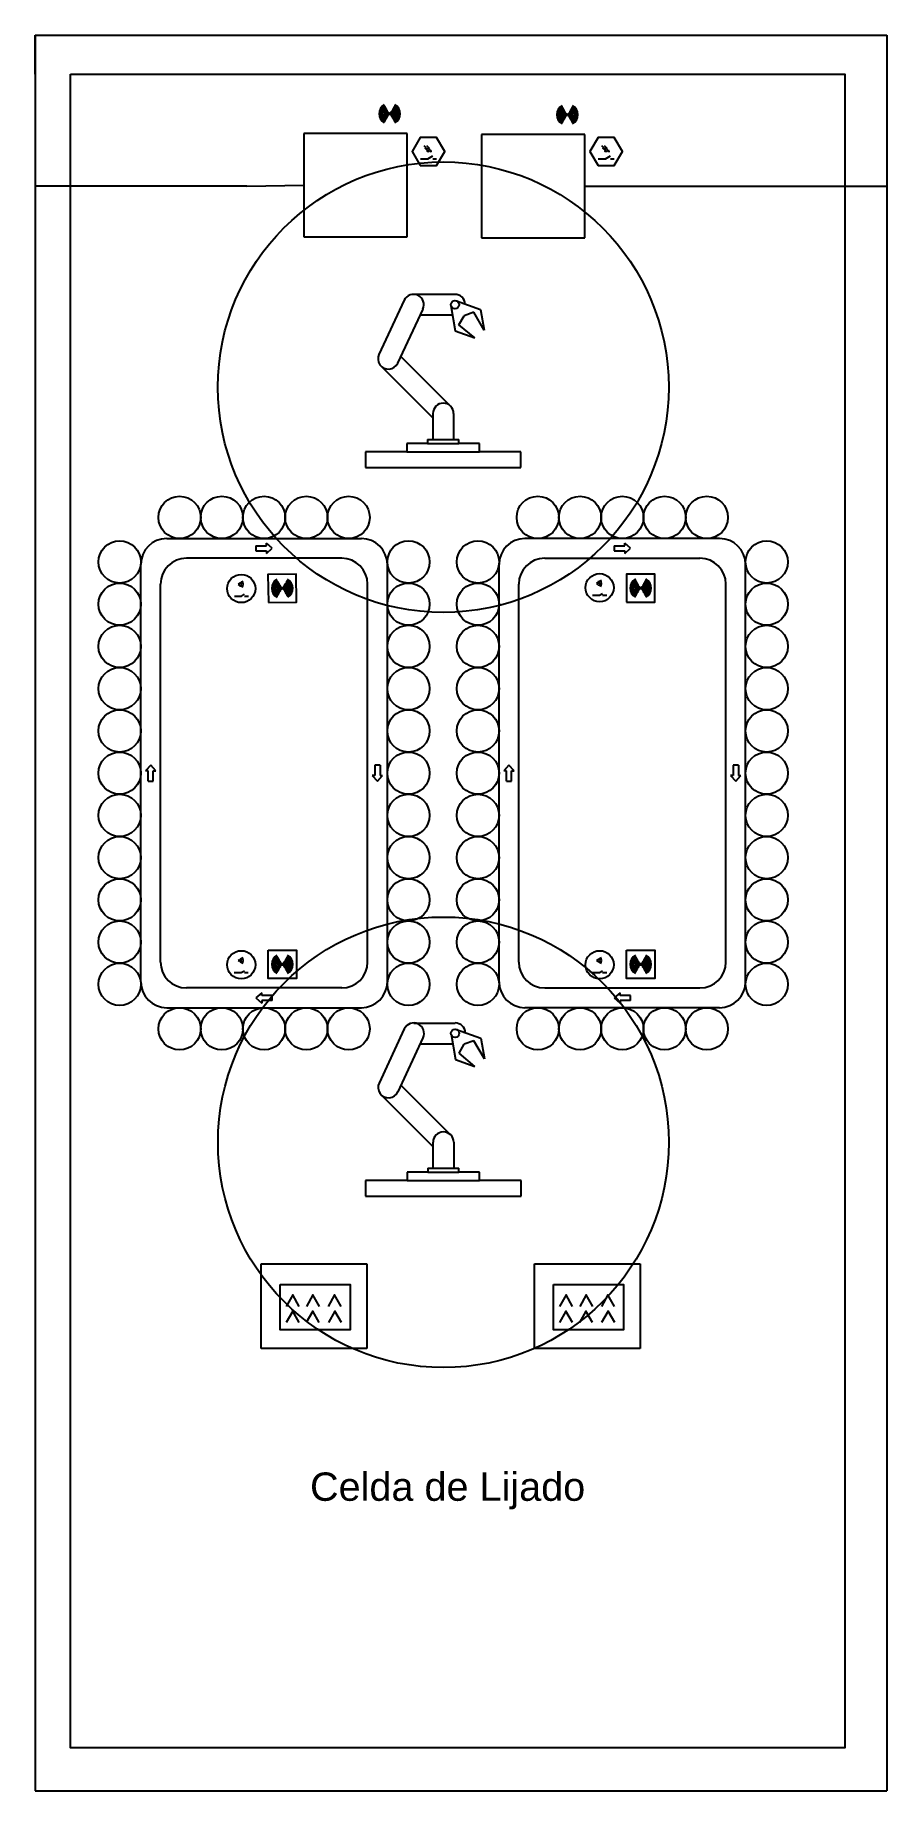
# Model space of a CAD drawing. Header units: millimetres. Extents: x 2560 to 8606, y 770 to 13240.
import ezdxf

# ---------------------------------------------------------------- set-up
doc = ezdxf.new("R2010")
doc.units = ezdxf.units.MM
for name, color, linetype in [('01 Contornos vistos 0.35', 150, 'Continuous'), ('Almacenaje', 80, 'Continuous'), ('Celdas', 200, 'Continuous'), ('Maquina', 82, 'Continuous'), ('Robots', 80, 'Continuous'), ('Sensores', 211, 'Continuous'), ('Texto2', 7, 'Continuous')]:
    doc.layers.add(name, color=color, linetype=linetype)
doc.styles.get("Standard").update_dxf_attribs({"font": 'arial.ttf'})

msp = doc.modelspace()

# ---------------------------------------------------------------- linework, layer by layer
for p, q in [((2560, 13240), (8606, 13240)), ((4062, 12167), (2560, 12167)), ((6463, 12167), (8606, 12167)), ((2560, 770), (8606, 770))]:
    msp.add_line(p, q)
at = {"layer": '01 Contornos vistos 0.35'}
for p, q in [((2560, 12962), (2560, 13240)), ((8308, 13240), (8606, 13240))]:
    msp.add_line(p, q, dxfattribs=at)
at = {"layer": '01 Contornos vistos 0.35', "color": 0}
for p, q in [((2560, 13240), (2560, 770)), ((8606, 13240), (8606, 770)), ((4062, 12167), (4466, 12173))]:
    msp.add_line(p, q, dxfattribs=at)
at = {"layer": '01 Contornos vistos 0.35', "color": 6}
for p, q in [((5325, 12440), (5339, 12435)), ((5345, 12440), (5359, 12435)), ((6587, 12440), (6601, 12435)), ((6607, 12440), (6621, 12435)), ((3974, 9254), (4024, 9255)), ((4024, 9255), (4046, 9268)), ((4046, 9255), (4074, 9256)), ((6517, 9261), (6567, 9261)), ((6567, 9261), (6588, 9274)), ((6588, 9261), (6617, 9261)), ((3973, 6583), (4023, 6583)), ((4023, 6583), (4045, 6595)), ((4045, 6583), (4073, 6583)), ((6517, 6583), (6567, 6583)), ((6567, 6583), (6588, 6595)), ((6588, 6583), (6617, 6583))]:
    msp.add_line(p, q, dxfattribs=at)
at = {"layer": '01 Contornos vistos 0.35', "color": 2, "true_color": 0xf1eb1f}
for p, q in [((4164, 4512), (4914, 4512)), ((4164, 3912), (4164, 4512)), ((4914, 4512), (4914, 3912)), ((6104, 4512), (6854, 4512)), ((6104, 3912), (6104, 4512)), ((6854, 4512), (6854, 3912)), ((4914, 3912), (4164, 3912)), ((6854, 3912), (6104, 3912))]:
    msp.add_line(p, q, dxfattribs=at)
at = {"layer": '01 Contornos vistos 0.35', "color": 217, "true_color": 0x93278f}
msp.add_lwpolyline([(2810, 12962), (8308, 12962), (8308, 1075), (2810, 1075)], close=True, dxfattribs=at)
at = {"layer": '01 Contornos vistos 0.35', "color": 6}
for points in [[(4216, 9209), (4416, 9212), (4412, 9412), (4212, 9409)], [(6758, 9212), (6958, 9212), (6958, 9412), (6758, 9412)], [(4214, 6740), (4414, 6740), (4414, 6540), (4214, 6540)], [(6758, 6740), (6958, 6740), (6958, 6540), (6758, 6540)]]:
    msp.add_lwpolyline(points, close=True, dxfattribs=at)
at = {"layer": '01 Contornos vistos 0.35', "color": 2, "true_color": 0xf1eb1f}
for points in [[(4300, 4367), (4796, 4367), (4796, 4044), (4300, 4044)], [(6239, 4367), (6736, 4367), (6736, 4044), (6239, 4044)]]:
    msp.add_lwpolyline(points, close=True, dxfattribs=at)
for points in [[(4435, 4211), (4389, 4292), (4342, 4211)], [(4579, 4211), (4532, 4292), (4486, 4211)], [(4733, 4211), (4686, 4292), (4640, 4211)], [(6375, 4211), (6329, 4292), (6282, 4211)], [(6518, 4211), (6472, 4292), (6426, 4211)], [(6673, 4211), (6626, 4292), (6580, 4211)], [(4435, 4096), (4388, 4176), (4342, 4096)], [(4577, 4096), (4531, 4176), (4484, 4096)], [(4734, 4096), (4688, 4176), (4642, 4096)], [(6374, 4096), (6328, 4176), (6282, 4096)], [(6517, 4096), (6470, 4176), (6424, 4096)], [(6674, 4096), (6628, 4176), (6581, 4096)]]:
    msp.add_lwpolyline(points, dxfattribs=at)
at = {"layer": '01 Contornos vistos 0.35', "color": 6}
for centre, radius in [((5076, 12681), 5), ((6338, 12674), 5), ((4023, 9309), 100), ((6567, 9315), 100), ((4314, 9311), 5), ((6858, 9312), 5), ((4023, 6637), 100), ((6567, 6637), 100), ((4314, 6640), 5), ((6858, 6640), 5)]:
    msp.add_circle(centre, radius, dxfattribs=at)
at = {"layer": '01 Contornos vistos 0.35', "color": 1}
for centre in [(5457, 10739), (5458, 5376)]:
    msp.add_circle(centre, 1600, dxfattribs=at)
at = {"layer": '01 Contornos vistos 0.35', "color": 85, "true_color": 0x58ba48}
for centre in [(3585, 9814), (3885, 9814), (4185, 9814), (4485, 9814), (4785, 9814), (6128, 9814), (6428, 9814), (6728, 9814), (7028, 9814), (7328, 9814), (3160, 9498), (5210, 9498), (5703, 9498), (7753, 9498), (3160, 9198), (5210, 9198), (5703, 9198), (7753, 9198), (3160, 8898), (5210, 8898), (5703, 8898), (7753, 8898), (3160, 8598), (5210, 8598), (5703, 8598), (7753, 8598), (3160, 8298), (5210, 8298), (5703, 8298), (7753, 8298), (3160, 7998), (5210, 7998), (5703, 7998), (7753, 7998), (3160, 7698), (5210, 7698), (5703, 7698), (7753, 7698), (3160, 7398), (5210, 7398), (5703, 7398), (7753, 7398), (3160, 7098), (5210, 7098), (5703, 7098), (7753, 7098), (3160, 6798), (5210, 6798), (5703, 6798), (7753, 6798), (3160, 6498), (5210, 6498), (5703, 6498), (7753, 6498), (3585, 6182), (3885, 6182), (4185, 6182), (4485, 6182), (4785, 6182), (6128, 6182), (6428, 6182), (6728, 6182), (7028, 6182), (7328, 6182)]:
    msp.add_circle(centre, 150, dxfattribs=at)
at = {"layer": '01 Contornos vistos 0.35', "color": 6}
for centre, radius, start, end in [((5076, 12681), 75, 120, 240), ((5076, 12681), 65, 120, 240), ((5076, 12681), 55, 120, 240), ((5076, 12681), 45, 120, 240), ((5076, 12681), 45, 300, 60), ((5076, 12681), 55, 300, 60), ((5076, 12681), 65, 300, 60), ((5076, 12681), 75, 300, 60), ((6338, 12674), 75, 120, 240), ((6338, 12674), 65, 120, 240), ((6338, 12674), 55, 120, 240), ((6338, 12674), 55, 300, 60), ((6338, 12674), 65, 300, 60), ((6338, 12674), 75, 300, 60), ((5076, 12681), 35, 120, 240), ((5076, 12681), 25, 120, 240), ((5076, 12681), 15, 120, 240), ((5076, 12681), 15, 300, 60), ((5076, 12681), 25, 300, 60), ((5076, 12681), 35, 300, 60), ((6338, 12674), 45, 120, 240), ((6338, 12674), 35, 120, 240), ((6338, 12674), 25, 120, 240), ((6338, 12674), 15, 120, 240), ((6338, 12674), 15, 300, 60), ((6338, 12674), 25, 300, 60), ((6338, 12674), 35, 300, 60), ((6338, 12674), 45, 300, 60), ((3987, 9339), 34.7, 330.88, 30.88), ((3987, 9339), 48.6, 330.88, 30.88), ((4314, 9311), 75, 120.88, 240.88), ((4314, 9311), 65, 120.88, 240.88), ((4314, 9311), 55, 120.88, 240.88), ((4314, 9311), 55, 300.88, 60.88), ((4314, 9311), 65, 300.88, 60.88), ((4314, 9311), 75, 300.88, 60.88), ((6531, 9346), 20.8, 330, 30), ((6531, 9346), 34.7, 330, 30), ((6531, 9346), 48.6, 330, 30), ((6858, 9312), 75, 120, 240), ((6858, 9312), 65, 120, 240), ((6858, 9312), 55, 120, 240), ((6858, 9312), 55, 300, 60), ((6858, 9312), 65, 300, 60), ((6858, 9312), 75, 300, 60), ((3987, 9339), 20.8, 330.88, 30.88), ((4314, 9311), 45, 120.88, 240.88), ((4314, 9311), 35, 120.88, 240.88), ((4314, 9311), 25, 120.88, 240.88), ((4314, 9311), 15, 120.88, 240.88), ((4314, 9311), 15, 300.88, 60.88), ((4314, 9311), 25, 300.88, 60.88), ((4314, 9311), 35, 300.88, 60.88), ((4314, 9311), 45, 300.88, 60.88), ((6858, 9312), 45, 120, 240), ((6858, 9312), 35, 120, 240), ((6858, 9312), 25, 120, 240), ((6858, 9312), 15, 120, 240), ((6858, 9312), 15, 300, 60), ((6858, 9312), 25, 300, 60), ((6858, 9312), 35, 300, 60), ((6858, 9312), 45, 300, 60), ((3988, 6667), 20.8, 330, 30), ((3988, 6667), 34.7, 330, 30), ((3988, 6667), 48.6, 330, 30), ((4314, 6640), 75, 120, 240), ((4314, 6640), 65, 120, 240), ((4314, 6640), 55, 120, 240), ((4314, 6640), 45, 120, 240), ((4314, 6640), 35, 120, 240), ((4314, 6640), 25, 120, 240), ((4314, 6640), 15, 120, 240), ((4314, 6640), 15, 300, 60), ((4314, 6640), 25, 300, 60), ((4314, 6640), 35, 300, 60), ((4314, 6640), 45, 300, 60), ((4314, 6640), 55, 300, 60), ((4314, 6640), 65, 300, 60), ((4314, 6640), 75, 300, 60), ((6531, 6667), 20.8, 330, 30), ((6531, 6667), 34.7, 330, 30), ((6531, 6667), 48.6, 330, 30), ((6858, 6640), 75, 120, 240), ((6858, 6640), 65, 120, 240), ((6858, 6640), 55, 120, 240), ((6858, 6640), 45, 120, 240), ((6858, 6640), 35, 120, 240), ((6858, 6640), 25, 120, 240), ((6858, 6640), 15, 120, 240), ((6858, 6640), 15, 300, 60), ((6858, 6640), 25, 300, 60), ((6858, 6640), 35, 300, 60), ((6858, 6640), 45, 300, 60), ((6858, 6640), 55, 300, 60), ((6858, 6640), 65, 300, 60), ((6858, 6640), 75, 300, 60)]:
    msp.add_arc(centre, radius, start, end, dxfattribs=at)
at = {"layer": 'Almacenaje'}
for p, q in [((4466, 12541), (4466, 11806)), ((5201, 12541), (4466, 12541)), ((5201, 11806), (5201, 12541)), ((5728, 12534), (5728, 11799)), ((6463, 12534), (5728, 12534)), ((6463, 11799), (6463, 12534)), ((4466, 11806), (5201, 11806)), ((5728, 11799), (6463, 11799))]:
    msp.add_line(p, q, dxfattribs=at)
at = {"layer": 'Maquina'}
for p, q in [((3494, 9664), (4876, 9664)), ((7419, 9664), (6037, 9664)), ((3310, 6516), (3310, 9480)), ((4736, 9524), (3634, 9524)), ((5060, 6516), (5060, 9480)), ((5853, 6516), (5853, 9480)), ((6177, 9524), (7279, 9524)), ((7603, 6516), (7603, 9480)), ((3450, 6656), (3450, 9340)), ((4920, 6656), (4920, 9340)), ((5993, 6656), (5993, 9340)), ((7463, 6656), (7463, 9340)), ((4736, 6472), (3634, 6472)), ((6177, 6472), (7279, 6472)), ((3494, 6332), (4876, 6332)), ((7419, 6332), (6037, 6332))]:
    msp.add_line(p, q, dxfattribs=at)
for centre, start, end in [((3494, 9480), 90, 180), ((4876, 9480), 0, 90), ((6037, 9480), 90, 180), ((7419, 9480), 0, 90), ((3634, 9340), 90, 180), ((4736, 9340), 0, 90), ((6177, 9340), 90, 180), ((7279, 9340), 0, 90), ((3634, 6656), 180, 270), ((4736, 6656), 270, 0), ((6177, 6656), 180, 270), ((7279, 6656), 270, 0), ((3494, 6516), 180, 270), ((4876, 6516), 270, 0), ((6037, 6516), 180, 270), ((7419, 6516), 270, 0)]:
    msp.add_arc(centre, 184, start, end, dxfattribs=at)
at = {"layer": 'Robots'}
for p, q in [((5179, 11356), (5000, 10972)), ((5246, 11399), (5540, 11399)), ((5550, 11353), (5722, 11290)), ((5312, 11294), (5133, 10910)), ((5292, 11252), (5523, 11252)), ((5511, 11320), (5542, 11139)), ((5568, 11183), (5605, 11247)), ((5674, 11273), (5605, 11247)), ((5748, 11145), (5674, 11273)), ((5722, 11290), (5748, 11145)), ((5542, 11139), (5681, 11089)), ((5681, 11089), (5568, 11183)), ((5015, 10889), (5383, 10521)), ((5133, 10910), (5133, 10910)), ((5155, 10957), (5508, 10604)), ((5508, 10604), (5508, 10604)), ((5508, 10604), (5508, 10604)), ((5508, 10604), (5508, 10604)), ((5383, 10552), (5383, 10368)), ((5530, 10552), (5530, 10368)), ((5346, 10368), (5567, 10368)), ((5346, 10368), (5346, 10338)), ((5567, 10338), (5567, 10368)), ((5199, 10280), (4905, 10280)), ((4905, 10280), (4905, 10169)), ((5346, 10338), (5199, 10338)), ((5199, 10338), (5199, 10280)), ((5199, 10280), (5714, 10280)), ((5346, 10338), (5567, 10338)), ((5714, 10338), (5567, 10338)), ((5714, 10280), (5714, 10338)), ((6008, 10280), (5714, 10280)), ((6008, 10169), (6008, 10280)), ((4905, 10169), (6008, 10169)), ((5180, 6181), (5001, 5797)), ((5313, 6119), (5134, 5735)), ((5247, 6223), (5541, 6223)), ((5512, 6145), (5544, 5964)), ((5551, 6177), (5723, 6115)), ((5723, 6115), (5749, 5970)), ((5293, 6076), (5524, 6076)), ((5569, 6008), (5606, 6072)), ((5682, 5914), (5569, 6008)), ((5675, 6097), (5606, 6072)), ((5749, 5970), (5675, 6097)), ((5544, 5964), (5682, 5914)), ((5156, 5782), (5509, 5429)), ((5016, 5714), (5384, 5346)), ((5134, 5735), (5134, 5735)), ((5384, 5376), (5384, 5192)), ((5509, 5429), (5509, 5429)), ((5509, 5429), (5509, 5429)), ((5509, 5429), (5509, 5429)), ((5531, 5376), (5531, 5192)), ((5347, 5163), (5200, 5163)), ((5200, 5163), (5200, 5104)), ((5347, 5192), (5568, 5192)), ((5347, 5192), (5347, 5163)), ((5347, 5163), (5568, 5163)), ((5568, 5163), (5568, 5192)), ((5715, 5163), (5568, 5163)), ((5715, 5104), (5715, 5163)), ((5200, 5104), (4906, 5104)), ((4906, 5104), (4906, 4994)), ((4906, 4994), (6009, 4994)), ((5200, 5104), (5715, 5104)), ((6009, 5104), (5715, 5104)), ((6009, 4994), (6009, 5104))]:
    msp.add_line(p, q, dxfattribs=at)
for centre in [(5540, 11325), (5541, 6150)]:
    msp.add_circle(centre, 29.4, dxfattribs=at)
for centre, start, end in [((5246, 11325), 335, 155), ((5540, 11325), 3.5784, 90), ((5067, 10941), 155, 335), ((5457, 10552), 0, 180), ((5247, 6150), 335, 155), ((5541, 6150), 3.5784, 90), ((5068, 5766), 155, 335), ((5458, 5376), 0, 180)]:
    msp.add_arc(centre, 73.5, start, end, dxfattribs=at)
at = {"layer": 'Sensores', "color": 6}
for p, q in [((5296, 12362), (5347, 12362)), ((5318, 12456), (5339, 12435)), ((5325, 12440), (5346, 12419)), ((5338, 12456), (5359, 12435)), ((5345, 12440), (5366, 12419)), ((5347, 12362), (5383, 12383)), ((5383, 12362), (5409, 12362)), ((6557, 12362), (6608, 12362)), ((6580, 12456), (6601, 12435)), ((6587, 12440), (6608, 12419)), ((6600, 12456), (6621, 12435)), ((6607, 12440), (6628, 12419)), ((6608, 12362), (6645, 12383)), ((6645, 12362), (6671, 12362))]:
    msp.add_line(p, q, dxfattribs=at)
for points in [[(5294, 12313), (5409, 12313), (5467, 12413), (5409, 12512), (5294, 12512), (5237, 12413)], [(6556, 12313), (6671, 12313), (6729, 12413), (6671, 12512), (6556, 12512), (6498, 12413)], [(5349, 12422), (5343, 12415), (5352, 12413)], [(5369, 12422), (5363, 12415), (5372, 12413)], [(6611, 12422), (6604, 12415), (6614, 12413)], [(6631, 12422), (6624, 12415), (6634, 12413)]]:
    msp.add_lwpolyline(points, close=True, dxfattribs=at)
at = {"layer": 'Texto2'}
for p, q in [((4127, 9613), (4127, 9577)), ((4127, 9613), (4201, 9613)), ((4201, 9613), (4201, 9632)), ((4242, 9595), (4201, 9632)), ((6671, 9613), (6671, 9577)), ((6671, 9613), (6745, 9613)), ((6745, 9613), (6745, 9632)), ((6786, 9595), (6745, 9632)), ((4127, 9577), (4201, 9577)), ((4201, 9558), (4242, 9595)), ((4201, 9577), (4201, 9558)), ((6671, 9577), (6745, 9577)), ((6745, 9558), (6786, 9595)), ((6745, 9577), (6745, 9558)), ((3380, 8055), (3343, 8014)), ((3362, 8014), (3343, 8014)), ((3362, 7941), (3362, 8014)), ((3417, 8014), (3380, 8055)), ((3398, 7941), (3398, 8014)), ((3398, 8014), (3417, 8014)), ((4971, 7982), (4953, 7982)), ((4953, 7982), (4990, 7941)), ((5008, 8055), (4971, 8055)), ((4971, 8055), (4971, 7982)), ((4990, 7941), (5026, 7982)), ((5008, 8055), (5008, 7982)), ((5008, 7982), (5026, 7982)), ((5923, 8055), (5887, 8014)), ((5905, 8014), (5887, 8014)), ((5905, 7941), (5905, 8014)), ((5960, 8014), (5923, 8055)), ((5942, 7941), (5942, 8014)), ((5942, 8014), (5960, 8014)), ((7515, 7982), (7496, 7982)), ((7496, 7982), (7533, 7941)), ((7552, 8055), (7515, 8055)), ((7515, 8055), (7515, 7982)), ((7533, 7941), (7570, 7982)), ((7552, 8055), (7552, 7982)), ((7552, 7982), (7570, 7982)), ((3362, 7941), (3398, 7941)), ((5905, 7941), (5942, 7941)), ((4169, 6437), (4127, 6401)), ((4127, 6401), (4169, 6364)), ((4169, 6419), (4169, 6437)), ((4242, 6419), (4169, 6419)), ((4242, 6382), (4169, 6382)), ((4169, 6382), (4169, 6364)), ((4242, 6382), (4242, 6419)), ((6712, 6437), (6671, 6401)), ((6671, 6401), (6712, 6364)), ((6712, 6419), (6712, 6437)), ((6786, 6419), (6712, 6419)), ((6786, 6382), (6712, 6382)), ((6712, 6382), (6712, 6364)), ((6786, 6382), (6786, 6419))]:
    msp.add_line(p, q, dxfattribs=at)

# ---------------------------------------------------------------- texts
at = {"layer": 'Celdas', "insert": (4511, 3031), "char_height": 201.25, "attachment_point": 1}
msp.add_mtext_dynamic_manual_height_columns('Celda de Lijado', width=2170, gutter_width=1006, heights=[0], dxfattribs=at)

doc.saveas('drawing.dxf')
